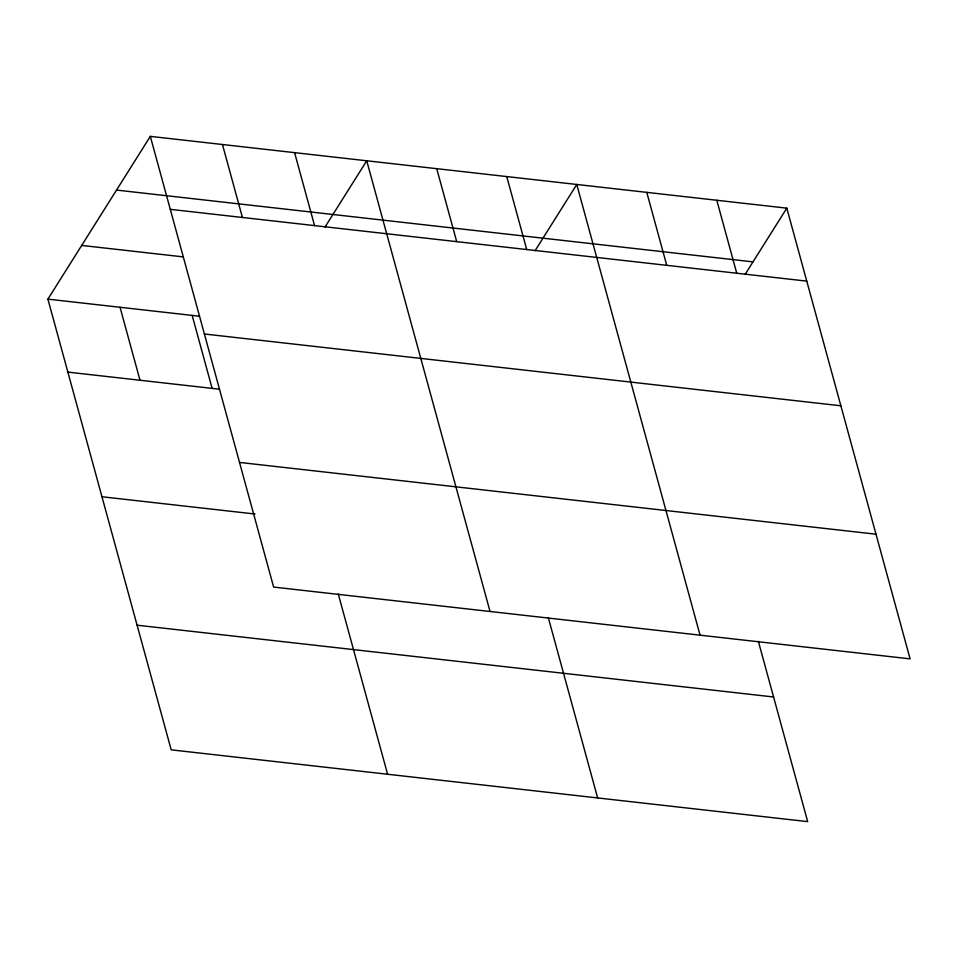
<?xml version="1.0" encoding="UTF-8"?>
<svg xmlns="http://www.w3.org/2000/svg" width="958" height="958" viewBox="0 0 958 958"><rect width="100%" height="100%" fill="white"/><g stroke="black" fill="none" stroke-linecap="round" stroke-linejoin="round"><path stroke-width="1.44" d="M758.353 641.321L807.678 821.629L171.195 749.839L47.9 299.136L150.322 136.371L786.805 208.161L910.1 658.865L273.629 587.074L150.322 136.371M325.013 227.07L366.734 160.776L490.029 611.479M535.055 250.757L576.764 184.475L700.058 635.166M745.085 274.455L786.805 208.161M116.529 190.079L753 261.869M170.284 209.335L806.768 281.125M81.705 245.428L183.277 256.888M47.9 299.136L199.527 316.236M204.389 333.995L840.861 405.785M67.862 372.111L219.49 389.211M239.524 462.427L875.995 534.205M101.967 496.759L255.067 514.027M137.102 625.191L773.573 696.981M716.788 200.258L736.75 273.234M646.782 192.366L666.744 265.33M506.758 176.571L526.72 249.547M436.74 168.68L456.703 241.644M548.311 617.635L597.636 797.942M294.597 152.645L314.559 225.609M222.46 144.502L242.422 217.478M338.27 593.948L387.595 774.244M192.163 315.41L212.125 388.385M120.037 307.279L140 380.242"/></g></svg>
